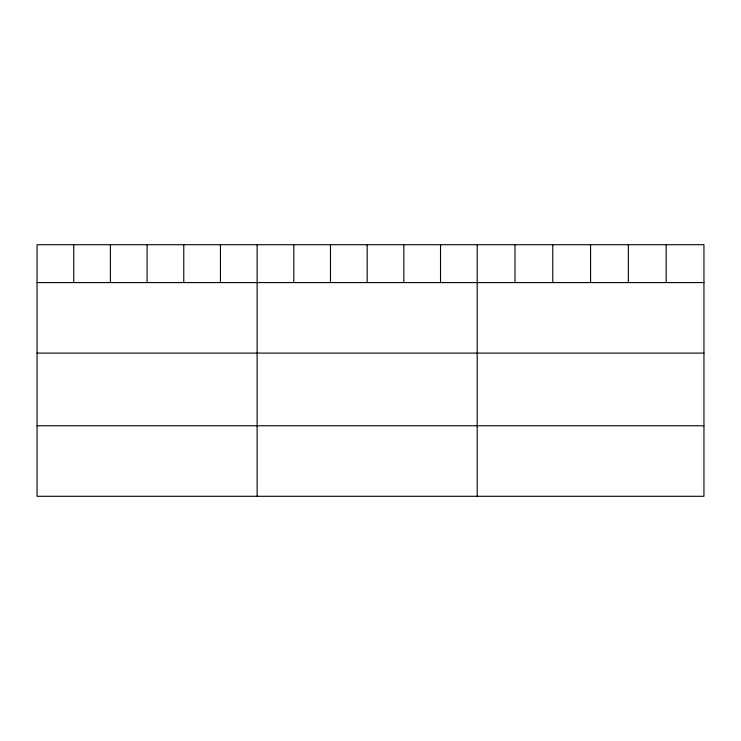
<?xml version="1.0" encoding="UTF-8"?>
<svg xmlns="http://www.w3.org/2000/svg" width="741" height="741" viewBox="0 0 741 741"><rect width="100%" height="100%" fill="white"/><g stroke="black" fill="none" stroke-linecap="round" stroke-linejoin="round"><path stroke-width="1.11" d="M703.95 282.58L703.95 496.294L37.05 496.294L37.05 244.706L703.95 244.706L703.95 282.58L37.05 282.58M37.05 353.105L703.95 353.105M37.05 425.769L703.95 425.769M666.159 244.706L666.159 282.58M628.368 244.706L628.368 282.58M590.577 244.706L590.577 282.58M552.786 244.706L552.786 282.58M514.995 244.706L514.995 282.58M477.204 244.706L477.204 496.294M440.525 244.706L440.525 282.58M403.845 244.706L403.845 282.58M367.166 244.706L367.166 282.58M330.486 244.706L330.486 282.58M293.806 244.706L293.806 282.58M257.127 244.706L257.127 496.294M220.447 244.706L220.447 282.58M183.768 244.706L183.768 282.58M147.089 244.706L147.089 282.58M110.409 244.706L110.409 282.58M73.73 244.706L73.73 282.58"/></g></svg>
